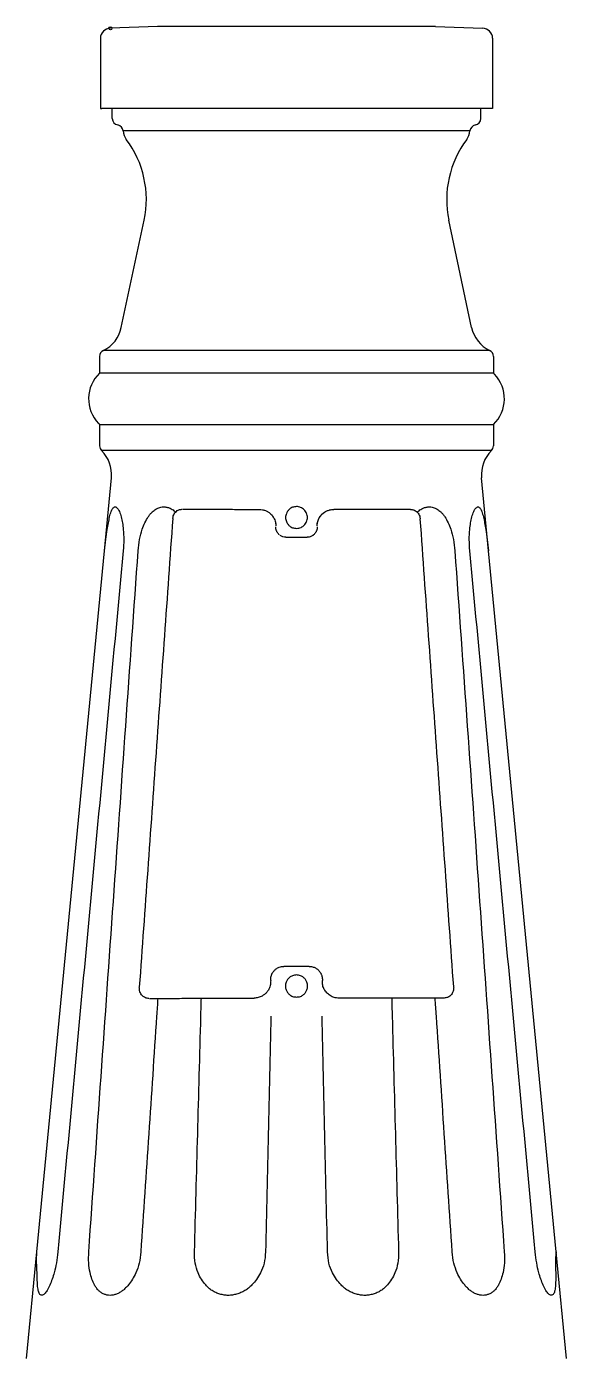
# Model space of a CAD drawing. Extents: x 0 to 104, y 0 to 370.
# Drawn here: x 7.8 to 30.3, y 37.9 to 93.4 of the extents above; entities that cross this region are included whole.
import ezdxf

# ---------------------------------------------------------------- set-up
doc = ezdxf.new("R2010")
doc.units = 0
doc.layers.add('LIVELLO_1', color=160, linetype='Continuous')

# ---------------------------------------------------------------- blocks, each defined once
blk = doc.blocks.new('AI9-BLK1')
at = {"layer": 'LIVELLO_1', "color": 7}
for p, q in [((-38.723, -91.751), (-40.685, -91.82)), ((-37.826, -91.751), (-38.723, -91.751)), ((-28.054, -91.751), (-37.826, -91.751)), ((-27.16, -91.751), (-28.054, -91.751)), ((-27.16, -91.751), (-25.195, -91.82)), ((-41.102, -92.235), (-41.102, -95.153)), ((-24.779, -92.235), (-24.779, -95.153)), ((-41.102, -95.153), (-41.039, -95.153)), ((-32.941, -95.153), (-41.039, -95.153)), ((-25.271, -95.153), (-40.61, -95.153)), ((-40.61, -95.572), (-40.61, -95.153)), ((-24.911, -95.153), (-32.941, -95.153)), ((-25.271, -95.572), (-25.271, -95.153)), ((-24.779, -95.153), (-24.911, -95.153)), ((-25.719, -96.087), (-40.161, -96.087)), ((-40.233, -104.274), (-39.282, -99.809)), ((-25.65, -104.274), (-26.598, -99.809)), ((-24.901, -105.228), (-40.981, -105.228)), ((-41.138, -105.479), (-41.138, -106.172)), ((-24.745, -105.479), (-24.745, -106.172)), ((-24.745, -106.172), (-41.138, -106.172)), ((-41.138, -108.313), (-24.745, -108.313)), ((-41.138, -108.313), (-41.138, -109.203)), ((-24.745, -108.313), (-24.745, -109.203)), ((-24.828, -109.4), (-41.053, -109.4)), ((-40.936, -113.566), (-40.644, -110.525)), ((-24.945, -113.566), (-25.237, -110.525)), ((-30.445, -111.847), (-31.386, -111.847)), ((-30.159, -111.847), (-30.445, -111.847)), ((-29.149, -111.847), (-30.159, -111.847)), ((-28.195, -111.843), (-29.149, -111.847)), ((-33.384, -113.005), (-32.741, -113.005)), ((-32.741, -113.005), (-32.498, -113.005)), ((-43.749, -142.755), (-40.936, -113.566)), ((-22.135, -142.755), (-24.945, -113.566)), ((-32.417, -130.866), (-33.463, -130.866)), ((-28.979, -132.188), (-31.176, -132.188)), ((-27.169, -132.19), (-28.979, -132.188)), ((-26.796, -132.19), (-27.169, -132.19)), ((-44.175, -147.183), (-43.749, -142.755)), ((-21.707, -147.183), (-22.135, -142.755))]:
    blk.add_line(p, q, dxfattribs=at)
for points in [[(-37.664, -111.83), (-37.604, -111.83), (-37.546, -111.83)], [(-38.897, -132.205), (-38.807, -132.205), (-38.715, -132.205)]]:
    blk.add_lwpolyline(points, dxfattribs=at)
blk.add_ellipse((-40.686, -91.82), major_axis=(0.0642, 0), ratio=0.961345, dxfattribs=at)
for points in [[(-40.685, -91.82), (-40.917, -91.82), (-41.102, -92.007), (-41.102, -92.235)], [(-24.779, -92.235), (-24.779, -92.007), (-24.964, -91.82), (-25.195, -91.82)], [(-40.61, -95.572), (-40.61, -95.707), (-40.515, -95.818), (-40.385, -95.844)], [(-40.161, -96.087), (-40.174, -95.967), (-40.264, -95.867), (-40.385, -95.844)], [(-25.495, -95.844), (-25.618, -95.867), (-25.707, -95.967), (-25.719, -96.087)], [(-25.495, -95.844), (-25.365, -95.818), (-25.271, -95.707), (-25.271, -95.572)], [(-40.161, -96.087), (-40.15, -96.22), (-40.102, -96.338), (-40.025, -96.442)], [(-40.161, -96.087), (-40.15, -96.22), (-40.102, -96.338), (-40.025, -96.442)], [(-39.282, -99.809), (-39.033, -98.63), (-39.304, -97.403), (-40.025, -96.442)], [(-25.855, -96.442), (-26.576, -97.403), (-26.847, -98.63), (-26.598, -99.809)], [(-25.855, -96.442), (-25.778, -96.338), (-25.731, -96.22), (-25.719, -96.087)], [(-40.981, -105.228), (-40.596, -105.043), (-40.321, -104.69), (-40.233, -104.274)], [(-25.65, -104.274), (-25.561, -104.69), (-25.284, -105.043), (-24.901, -105.228)], [(-40.981, -105.228), (-41.077, -105.278), (-41.138, -105.374), (-41.138, -105.479)], [(-24.745, -105.479), (-24.745, -105.374), (-24.804, -105.278), (-24.901, -105.228)], [(-41.138, -109.203), (-41.138, -109.274), (-41.108, -109.348), (-41.053, -109.4)], [(-40.644, -110.525), (-40.604, -110.11), (-40.755, -109.691), (-41.053, -109.4)], [(-24.828, -109.4), (-25.128, -109.691), (-25.276, -110.11), (-25.237, -110.525)], [(-24.828, -109.4), (-24.775, -109.348), (-24.745, -109.274), (-24.745, -109.203)]]:
    blk.add_open_spline(points, degree=3, dxfattribs=at)
for points, knots in [([(-41.138, -106.172), (-41.728, -106.739), (-41.748, -107.677), (-41.179, -108.267), (-41.168, -108.281), (-41.151, -108.298), (-41.138, -108.313)], [0, 0, 0, 0, 1, 1, 1, 2, 2, 2, 2]), ([(-24.745, -108.313), (-24.152, -107.744), (-24.134, -106.802), (-24.701, -106.214), (-24.715, -106.196), (-24.729, -106.183), (-24.745, -106.172)], [0, 0, 0, 0, 1, 1, 1, 2, 2, 2, 2]), ([(-40.936, -113.566), (-40.919, -113.41), (-40.902, -113.253), (-40.881, -113.099), (-40.861, -112.96), (-40.84, -112.819), (-40.817, -112.684), (-40.802, -112.592), (-40.788, -112.501), (-40.77, -112.41), (-40.755, -112.324), (-40.738, -112.241), (-40.719, -112.157), (-40.711, -112.119), (-40.702, -112.08), (-40.691, -112.046), (-40.679, -112.007), (-40.668, -111.97), (-40.657, -111.936), (-40.647, -111.91), (-40.64, -111.887), (-40.63, -111.864), (-40.619, -111.841), (-40.606, -111.818), (-40.59, -111.802), (-40.577, -111.783), (-40.561, -111.77), (-40.545, -111.76), (-40.529, -111.746), (-40.511, -111.741), (-40.493, -111.741), (-40.476, -111.741), (-40.456, -111.746), (-40.44, -111.76), (-40.423, -111.77), (-40.408, -111.783), (-40.393, -111.802), (-40.377, -111.818), (-40.363, -111.841), (-40.349, -111.864), (-40.336, -111.885), (-40.325, -111.91), (-40.316, -111.936), (-40.3, -111.97), (-40.288, -112.007), (-40.274, -112.042), (-40.262, -112.08), (-40.253, -112.117), (-40.24, -112.157), (-40.221, -112.236), (-40.201, -112.324), (-40.187, -112.41), (-40.172, -112.501), (-40.159, -112.592), (-40.152, -112.684), (-40.138, -112.821), (-40.13, -112.962), (-40.132, -113.103), (-40.134, -113.253), (-40.146, -113.41), (-40.155, -113.566)], [0, 0, 0, 0, 1, 1, 1, 2, 2, 2, 3, 3, 3, 4, 4, 4, 5, 5, 5, 6, 6, 6, 7, 7, 7, 8, 8, 8, 9, 9, 9, 10, 10, 10, 11, 11, 11, 12, 12, 12, 13, 13, 13, 14, 14, 14, 15, 15, 15, 16, 16, 16, 17, 17, 17, 18, 18, 18, 19, 19, 19, 20, 20, 20, 20]), ([(-39.533, -113.566), (-39.518, -113.406), (-39.499, -113.248), (-39.472, -113.093), (-39.446, -112.951), (-39.409, -112.81), (-39.363, -112.675), (-39.33, -112.58), (-39.29, -112.488), (-39.248, -112.399), (-39.209, -112.312), (-39.164, -112.231), (-39.112, -112.152), (-39.088, -112.117), (-39.063, -112.08), (-39.035, -112.046), (-39.007, -112.013), (-38.978, -111.98), (-38.946, -111.951), (-38.92, -111.928), (-38.897, -111.905), (-38.869, -111.885), (-38.845, -111.868), (-38.82, -111.851), (-38.794, -111.833)], [0, 0, 0, 0, 1, 1, 1, 2, 2, 2, 3, 3, 3, 4, 4, 4, 5, 5, 5, 6, 6, 6, 7, 7, 7, 8, 8, 8, 8]), ([(-38.794, -111.833), (-38.777, -111.822), (-38.758, -111.812), (-38.741, -111.804), (-38.721, -111.795), (-38.699, -111.783), (-38.675, -111.775), (-38.646, -111.766), (-38.615, -111.758), (-38.583, -111.746), (-38.549, -111.741), (-38.515, -111.739), (-38.482, -111.739), (-38.434, -111.739), (-38.387, -111.741), (-38.342, -111.754), (-38.296, -111.766), (-38.249, -111.777), (-38.205, -111.795), (-38.175, -111.81), (-38.149, -111.824), (-38.12, -111.843), (-38.093, -111.858), (-38.069, -111.879), (-38.043, -111.899), (-38.03, -111.91), (-38.015, -111.922), (-38, -111.936), (-37.992, -111.945), (-37.982, -111.953), (-37.972, -111.959)], [0, 0, 0, 0, 1, 1, 1, 2, 2, 2, 3, 3, 3, 4, 4, 4, 5, 5, 5, 6, 6, 6, 7, 7, 7, 8, 8, 8, 9, 9, 9, 10, 10, 10, 10]), ([(-38.069, -112.117), (-38.057, -112.088), (-38.045, -112.059), (-38.03, -112.034), (-38.011, -112.007), (-37.994, -111.982), (-37.972, -111.959)], [0, 0, 0, 0, 1, 1, 1, 2, 2, 2, 2]), ([(-37.972, -111.959), (-37.951, -111.939), (-37.927, -111.914), (-37.902, -111.897), (-37.875, -111.879), (-37.846, -111.868), (-37.816, -111.856)], [0, 0, 0, 0, 1, 1, 1, 2, 2, 2, 2]), ([(-37.816, -111.856), (-37.794, -111.851), (-37.77, -111.847), (-37.749, -111.843), (-37.727, -111.837), (-37.704, -111.833), (-37.682, -111.83)], [0, 0, 0, 0, 1, 1, 1, 2, 2, 2, 2]), ([(-37.546, -111.83), (-37.379, -111.83), (-37.21, -111.833), (-37.042, -111.837), (-36.874, -111.837), (-36.705, -111.837), (-36.537, -111.841)], [0, 0, 0, 0, 1, 1, 1, 2, 2, 2, 2]), ([(-36.537, -111.841), (-36.537, -111.841), (-36.332, -111.841), (-36.332, -111.841), (-36.332, -111.841), (-36.093, -111.841), (-36.093, -111.841), (-36.093, -111.841), (-35.779, -111.841), (-35.779, -111.841), (-35.662, -111.843), (-35.547, -111.843), (-35.431, -111.843)], [0, 0, 0, 0, 1, 1, 1, 2, 2, 2, 3, 3, 3, 4, 4, 4, 4]), ([(-35.431, -111.843), (-35.431, -111.843), (-34.963, -111.843), (-34.963, -111.843), (-34.806, -111.847), (-34.651, -111.847), (-34.495, -111.847)], [0, 0, 0, 0, 1, 1, 1, 2, 2, 2, 2]), ([(-34.493, -111.847), (-34.447, -111.847), (-34.404, -111.851), (-34.358, -111.858), (-34.316, -111.864), (-34.275, -111.876), (-34.238, -111.893), (-34.198, -111.908), (-34.163, -111.928), (-34.129, -111.947), (-34.097, -111.965), (-34.069, -111.988), (-34.042, -112.011), (-34.016, -112.034), (-33.995, -112.053), (-33.973, -112.077), (-33.965, -112.088), (-33.959, -112.096), (-33.951, -112.105), (-33.947, -112.111), (-33.941, -112.117), (-33.937, -112.123)], [0, 0, 0, 0, 1, 1, 1, 2, 2, 2, 3, 3, 3, 4, 4, 4, 5, 5, 5, 6, 6, 6, 7, 7, 7, 7]), ([(-32.941, -111.729), (-32.996, -111.733), (-33.052, -111.739), (-33.103, -111.758), (-33.151, -111.775), (-33.196, -111.802), (-33.233, -111.837), (-33.263, -111.864), (-33.289, -111.891), (-33.311, -111.924), (-33.33, -111.957), (-33.35, -111.988), (-33.364, -112.024), (-33.374, -112.051), (-33.382, -112.077), (-33.388, -112.105), (-33.392, -112.129), (-33.396, -112.157), (-33.396, -112.184), (-33.396, -112.212), (-33.392, -112.236), (-33.388, -112.265), (-33.382, -112.29), (-33.374, -112.318), (-33.364, -112.343), (-33.35, -112.377), (-33.333, -112.41), (-33.311, -112.443), (-33.289, -112.472), (-33.263, -112.507), (-33.233, -112.53), (-33.196, -112.561), (-33.151, -112.592), (-33.103, -112.609), (-33.052, -112.626), (-32.996, -112.632), (-32.941, -112.636)], [0, 0, 0, 0, 1, 1, 1, 2, 2, 2, 3, 3, 3, 4, 4, 4, 5, 5, 5, 6, 6, 6, 7, 7, 7, 8, 8, 8, 9, 9, 9, 10, 10, 10, 11, 11, 11, 12, 12, 12, 12]), ([(-32.768, -111.764), (-32.795, -111.754), (-32.822, -111.741), (-32.852, -111.739), (-32.88, -111.733), (-32.911, -111.729), (-32.941, -111.729)], [0, 0, 0, 0, 1, 1, 1, 2, 2, 2, 2]), ([(-32.749, -112.595), (-32.726, -112.584), (-32.702, -112.57), (-32.681, -112.553), (-32.657, -112.541), (-32.637, -112.52), (-32.617, -112.503), (-32.598, -112.482), (-32.579, -112.46), (-32.564, -112.435), (-32.548, -112.41), (-32.534, -112.383), (-32.522, -112.356), (-32.511, -112.331), (-32.502, -112.302), (-32.496, -112.273), (-32.491, -112.242), (-32.487, -112.213), (-32.487, -112.184), (-32.487, -112.152), (-32.491, -112.123), (-32.496, -112.096), (-32.502, -112.063), (-32.511, -112.036), (-32.522, -112.011), (-32.534, -111.98), (-32.548, -111.957), (-32.564, -111.93), (-32.581, -111.905), (-32.6, -111.882), (-32.621, -111.862), (-32.641, -111.841), (-32.664, -111.822), (-32.688, -111.804), (-32.714, -111.789), (-32.741, -111.777), (-32.768, -111.764)], [0, 0, 0, 0, 1, 1, 1, 2, 2, 2, 3, 3, 3, 4, 4, 4, 5, 5, 5, 6, 6, 6, 7, 7, 7, 8, 8, 8, 9, 9, 9, 10, 10, 10, 11, 11, 11, 12, 12, 12, 12]), ([(-31.925, -112.1), (-31.921, -112.096), (-31.917, -112.09), (-31.914, -112.088), (-31.912, -112.084), (-31.908, -112.077), (-31.904, -112.074), (-31.9, -112.071), (-31.896, -112.069), (-31.894, -112.063), (-31.89, -112.059), (-31.888, -112.057), (-31.884, -112.053), (-31.882, -112.051), (-31.878, -112.048), (-31.874, -112.046), (-31.872, -112.042), (-31.87, -112.04), (-31.866, -112.036), (-31.864, -112.034), (-31.861, -112.03), (-31.857, -112.028), (-31.855, -112.024), (-31.851, -112.022), (-31.848, -112.019), (-31.844, -112.017), (-31.842, -112.017), (-31.838, -112.011), (-31.836, -112.011), (-31.833, -112.007), (-31.829, -112.005), (-31.827, -112.001), (-31.825, -111.997), (-31.821, -111.997), (-31.819, -111.994), (-31.815, -111.991), (-31.811, -111.988), (-31.811, -111.988), (-31.809, -111.988), (-31.806, -111.986), (-31.805, -111.986), (-31.803, -111.982), (-31.801, -111.982), (-31.801, -111.98), (-31.799, -111.98), (-31.799, -111.98), (-31.795, -111.98), (-31.793, -111.976), (-31.793, -111.974), (-31.793, -111.974), (-31.789, -111.974), (-31.789, -111.974), (-31.787, -111.97), (-31.785, -111.97), (-31.783, -111.97), (-31.783, -111.97), (-31.782, -111.968), (-31.782, -111.968), (-31.782, -111.968), (-31.779, -111.965), (-31.779, -111.965), (-31.779, -111.965), (-31.776, -111.965), (-31.776, -111.965)], [0, 0, 0, 0, 1, 1, 1, 2, 2, 2, 3, 3, 3, 4, 4, 4, 5, 5, 5, 6, 6, 6, 7, 7, 7, 8, 8, 8, 9, 9, 9, 10, 10, 10, 11, 11, 11, 12, 12, 12, 13, 13, 13, 14, 14, 14, 15, 15, 15, 16, 16, 16, 17, 17, 17, 18, 18, 18, 19, 19, 19, 20, 20, 20, 21, 21, 21, 21]), ([(-31.925, -112.1), (-31.921, -112.096), (-31.917, -112.09), (-31.914, -112.088), (-31.908, -112.077), (-31.902, -112.071), (-31.896, -112.065), (-31.888, -112.057), (-31.878, -112.048), (-31.87, -112.04), (-31.861, -112.034), (-31.853, -112.024), (-31.842, -112.017), (-31.831, -112.007), (-31.819, -111.997), (-31.806, -111.986), (-31.797, -111.98), (-31.785, -111.97), (-31.776, -111.965)], [0, 0, 0, 0, 1, 1, 1, 2, 2, 2, 3, 3, 3, 4, 4, 4, 5, 5, 5, 6, 6, 6, 6]), ([(-31.776, -111.965), (-31.765, -111.957), (-31.755, -111.953), (-31.744, -111.945), (-31.734, -111.939), (-31.72, -111.93), (-31.708, -111.924), (-31.691, -111.914), (-31.67, -111.905), (-31.651, -111.897), (-31.629, -111.887), (-31.606, -111.882), (-31.584, -111.874)], [0, 0, 0, 0, 1, 1, 1, 2, 2, 2, 3, 3, 3, 4, 4, 4, 4]), ([(-31.776, -111.965), (-31.744, -111.945), (-31.714, -111.928), (-31.682, -111.91), (-31.651, -111.897), (-31.617, -111.885), (-31.584, -111.874)], [0, 0, 0, 0, 1, 1, 1, 2, 2, 2, 2]), ([(-31.584, -111.874), (-31.552, -111.868), (-31.521, -111.858), (-31.489, -111.856), (-31.457, -111.851), (-31.425, -111.847), (-31.392, -111.847)], [0, 0, 0, 0, 1, 1, 1, 2, 2, 2, 2]), ([(-31.584, -111.874), (-31.57, -111.87), (-31.556, -111.868), (-31.544, -111.864), (-31.531, -111.862), (-31.518, -111.858), (-31.505, -111.856)], [0, 0, 0, 0, 1, 1, 1, 2, 2, 2, 2]), ([(-28.195, -111.843), (-28.173, -111.847), (-28.152, -111.853), (-28.13, -111.856), (-28.108, -111.858), (-28.086, -111.864), (-28.063, -111.868)], [0, 0, 0, 0, 1, 1, 1, 2, 2, 2, 2]), ([(-28.063, -111.868), (-28.035, -111.879), (-28.007, -111.891), (-27.984, -111.908), (-27.958, -111.924), (-27.936, -111.945), (-27.914, -111.965)], [0, 0, 0, 0, 1, 1, 1, 2, 2, 2, 2]), ([(-27.914, -111.965), (-27.905, -111.957), (-27.894, -111.947), (-27.884, -111.939), (-27.869, -111.928), (-27.854, -111.91), (-27.839, -111.899), (-27.813, -111.879), (-27.788, -111.862), (-27.76, -111.843), (-27.733, -111.824), (-27.703, -111.81), (-27.673, -111.795), (-27.632, -111.777), (-27.584, -111.766), (-27.539, -111.754), (-27.494, -111.741), (-27.446, -111.739), (-27.398, -111.739), (-27.365, -111.739), (-27.331, -111.741), (-27.298, -111.746), (-27.266, -111.758), (-27.234, -111.766), (-27.205, -111.775), (-27.183, -111.783), (-27.16, -111.795), (-27.14, -111.804), (-27.12, -111.812), (-27.104, -111.822), (-27.087, -111.833)], [0, 0, 0, 0, 1, 1, 1, 2, 2, 2, 3, 3, 3, 4, 4, 4, 5, 5, 5, 6, 6, 6, 7, 7, 7, 8, 8, 8, 9, 9, 9, 10, 10, 10, 10]), ([(-27.914, -111.965), (-27.892, -111.988), (-27.871, -112.017), (-27.854, -112.042), (-27.837, -112.069), (-27.826, -112.1), (-27.811, -112.129)], [0, 0, 0, 0, 1, 1, 1, 2, 2, 2, 2]), ([(-27.087, -111.833), (-27.06, -111.851), (-27.035, -111.868), (-27.011, -111.885), (-26.985, -111.905), (-26.96, -111.928), (-26.936, -111.951), (-26.902, -111.98), (-26.873, -112.013), (-26.845, -112.046), (-26.817, -112.08), (-26.794, -112.117), (-26.768, -112.152), (-26.717, -112.231), (-26.673, -112.312), (-26.634, -112.399), (-26.59, -112.488), (-26.551, -112.58), (-26.519, -112.675), (-26.472, -112.81), (-26.434, -112.951), (-26.408, -113.093), (-26.381, -113.248), (-26.365, -113.406), (-26.349, -113.566)], [0, 0, 0, 0, 1, 1, 1, 2, 2, 2, 3, 3, 3, 4, 4, 4, 5, 5, 5, 6, 6, 6, 7, 7, 7, 8, 8, 8, 8]), ([(-25.725, -113.566), (-25.737, -113.41), (-25.746, -113.253), (-25.748, -113.103), (-25.75, -112.962), (-25.742, -112.821), (-25.731, -112.684), (-25.721, -112.592), (-25.709, -112.501), (-25.693, -112.41), (-25.68, -112.324), (-25.661, -112.236), (-25.64, -112.157), (-25.63, -112.117), (-25.618, -112.08), (-25.606, -112.042), (-25.595, -112.007), (-25.58, -111.97), (-25.565, -111.936), (-25.555, -111.908), (-25.545, -111.885), (-25.531, -111.864), (-25.52, -111.841), (-25.503, -111.818), (-25.488, -111.802), (-25.474, -111.783), (-25.458, -111.77), (-25.44, -111.76), (-25.424, -111.746), (-25.407, -111.741), (-25.389, -111.741), (-25.369, -111.741), (-25.352, -111.746), (-25.337, -111.76), (-25.32, -111.77), (-25.304, -111.783), (-25.292, -111.802), (-25.276, -111.818), (-25.263, -111.841), (-25.252, -111.864), (-25.241, -111.887), (-25.233, -111.91), (-25.225, -111.936), (-25.213, -111.97), (-25.201, -112.007), (-25.192, -112.046), (-25.182, -112.08), (-25.169, -112.119), (-25.162, -112.157), (-25.142, -112.241), (-25.126, -112.324), (-25.11, -112.41), (-25.094, -112.501), (-25.08, -112.592), (-25.065, -112.684), (-25.043, -112.819), (-25.02, -112.96), (-25, -113.099), (-24.978, -113.253), (-24.96, -113.41), (-24.945, -113.566)], [0, 0, 0, 0, 1, 1, 1, 2, 2, 2, 3, 3, 3, 4, 4, 4, 5, 5, 5, 6, 6, 6, 7, 7, 7, 8, 8, 8, 9, 9, 9, 10, 10, 10, 11, 11, 11, 12, 12, 12, 13, 13, 13, 14, 14, 14, 15, 15, 15, 16, 16, 16, 17, 17, 17, 18, 18, 18, 19, 19, 19, 20, 20, 20, 20]), ([(-38.093, -112.231), (-38.324, -115.482), (-38.555, -118.732), (-38.788, -121.982), (-39.02, -125.231), (-39.25, -128.483), (-39.486, -131.734)], [0, 0, 0, 0, 1, 1, 1, 2, 2, 2, 2]), ([(-38.093, -112.231), (-38.087, -112.212), (-38.085, -112.194), (-38.079, -112.173), (-38.075, -112.152), (-38.071, -112.134), (-38.069, -112.117)], [0, 0, 0, 0, 1, 1, 1, 2, 2, 2, 2]), ([(-33.937, -112.123), (-33.903, -112.177), (-33.868, -112.229), (-33.846, -112.285), (-33.824, -112.343), (-33.814, -112.405), (-33.803, -112.466)], [0, 0, 0, 0, 1, 1, 1, 2, 2, 2, 2]), ([(-33.807, -112.435), (-33.807, -112.449), (-33.807, -112.464), (-33.807, -112.478), (-33.805, -112.495), (-33.803, -112.509), (-33.803, -112.526)], [0, 0, 0, 0, 1, 1, 1, 2, 2, 2, 2]), ([(-32.078, -112.466), (-32.074, -112.431), (-32.068, -112.399), (-32.06, -112.362), (-32.052, -112.331), (-32.038, -112.296), (-32.026, -112.265)], [0, 0, 0, 0, 1, 1, 1, 2, 2, 2, 2]), ([(-32.078, -112.526), (-32.078, -112.509), (-32.076, -112.495), (-32.076, -112.478), (-32.074, -112.464), (-32.074, -112.449), (-32.074, -112.435)], [0, 0, 0, 0, 1, 1, 1, 2, 2, 2, 2]), ([(-32.074, -112.435), (-32.068, -112.405), (-32.064, -112.376), (-32.056, -112.348), (-32.046, -112.321), (-32.036, -112.29), (-32.026, -112.265)], [0, 0, 0, 0, 1, 1, 1, 2, 2, 2, 2]), ([(-32.026, -112.265), (-32.026, -112.265), (-32.025, -112.262), (-32.025, -112.26), (-32.025, -112.26), (-32.023, -112.256), (-32.023, -112.256), (-32.021, -112.254), (-32.021, -112.25), (-32.021, -112.25), (-32.017, -112.248), (-32.017, -112.248), (-32.017, -112.242), (-32.015, -112.241), (-32.015, -112.241), (-32.015, -112.236), (-32.012, -112.236), (-32.012, -112.235), (-32.01, -112.231), (-32.01, -112.231), (-32.01, -112.229), (-32.008, -112.229), (-32.008, -112.225), (-32.008, -112.223), (-32.008, -112.223), (-32.006, -112.223), (-32.004, -112.219), (-32.004, -112.219), (-32.002, -112.217), (-32.002, -112.213), (-32.002, -112.213), (-32.002, -112.212), (-32, -112.212), (-31.999, -112.212), (-31.999, -112.207), (-31.999, -112.206), (-31.999, -112.206), (-31.997, -112.202), (-31.997, -112.202), (-31.995, -112.202), (-31.995, -112.2), (-31.993, -112.196), (-31.993, -112.196), (-31.993, -112.196), (-31.991, -112.194), (-31.991, -112.194), (-31.989, -112.19), (-31.989, -112.19), (-31.989, -112.188), (-31.989, -112.188), (-31.987, -112.184), (-31.987, -112.184), (-31.985, -112.184), (-31.985, -112.183), (-31.983, -112.179), (-31.983, -112.179), (-31.981, -112.179), (-31.981, -112.177), (-31.981, -112.177), (-31.979, -112.177), (-31.979, -112.173), (-31.977, -112.171), (-31.977, -112.171), (-31.977, -112.171), (-31.977, -112.171), (-31.975, -112.167), (-31.975, -112.167), (-31.973, -112.163), (-31.97, -112.159), (-31.97, -112.159), (-31.97, -112.159), (-31.969, -112.157), (-31.969, -112.157), (-31.967, -112.157), (-31.967, -112.157), (-31.967, -112.154), (-31.965, -112.152), (-31.965, -112.152), (-31.965, -112.152), (-31.963, -112.148), (-31.963, -112.148), (-31.963, -112.148), (-31.961, -112.146), (-31.959, -112.146), (-31.959, -112.142), (-31.959, -112.142), (-31.957, -112.142), (-31.957, -112.14), (-31.957, -112.14), (-31.955, -112.14), (-31.953, -112.136), (-31.953, -112.134), (-31.953, -112.134), (-31.951, -112.134), (-31.951, -112.134), (-31.951, -112.13), (-31.951, -112.13), (-31.951, -112.13), (-31.949, -112.13), (-31.949, -112.13), (-31.949, -112.13), (-31.947, -112.129), (-31.947, -112.129), (-31.947, -112.129), (-31.946, -112.125), (-31.946, -112.125), (-31.946, -112.125), (-31.944, -112.123), (-31.944, -112.123), (-31.944, -112.123), (-31.942, -112.119), (-31.942, -112.119), (-31.942, -112.119), (-31.94, -112.117), (-31.94, -112.117), (-31.94, -112.117), (-31.936, -112.113), (-31.936, -112.113), (-31.936, -112.113), (-31.936, -112.113), (-31.934, -112.111), (-31.934, -112.111), (-31.934, -112.111), (-31.934, -112.111), (-31.934, -112.107), (-31.932, -112.107), (-31.932, -112.107), (-31.932, -112.107), (-31.932, -112.107), (-31.932, -112.107), (-31.932, -112.107), (-31.929, -112.107), (-31.929, -112.105), (-31.929, -112.105), (-31.929, -112.105), (-31.929, -112.105), (-31.929, -112.105), (-31.927, -112.105), (-31.927, -112.105), (-31.927, -112.105), (-31.927, -112.101), (-31.927, -112.101), (-31.927, -112.101), (-31.925, -112.101), (-31.925, -112.101), (-31.925, -112.101), (-31.925, -112.1), (-31.925, -112.1)], [0, 0, 0, 0, 1, 1, 1, 2, 2, 2, 3, 3, 3, 4, 4, 4, 5, 5, 5, 6, 6, 6, 7, 7, 7, 8, 8, 8, 9, 9, 9, 10, 10, 10, 11, 11, 11, 12, 12, 12, 13, 13, 13, 14, 14, 14, 15, 15, 15, 16, 16, 16, 17, 17, 17, 18, 18, 18, 19, 19, 19, 20, 20, 20, 21, 21, 21, 22, 22, 22, 23, 23, 23, 24, 24, 24, 25, 25, 25, 26, 26, 26, 27, 27, 27, 28, 28, 28, 29, 29, 29, 30, 30, 30, 31, 31, 31, 32, 32, 32, 33, 33, 33, 34, 34, 34, 35, 35, 35, 36, 36, 36, 37, 37, 37, 38, 38, 38, 39, 39, 39, 40, 40, 40, 41, 41, 41, 42, 42, 42, 43, 43, 43, 44, 44, 44, 45, 45, 45, 46, 46, 46, 47, 47, 47, 48, 48, 48, 49, 49, 49, 49]), ([(-32.026, -112.265), (-32.021, -112.254), (-32.012, -112.236), (-32.006, -112.223), (-31.999, -112.212), (-31.993, -112.196), (-31.985, -112.184), (-31.975, -112.171), (-31.967, -112.154), (-31.957, -112.14), (-31.946, -112.125), (-31.936, -112.113), (-31.925, -112.1)], [0, 0, 0, 0, 1, 1, 1, 2, 2, 2, 3, 3, 3, 4, 4, 4, 4]), ([(-27.811, -112.129), (-27.807, -112.148), (-27.803, -112.167), (-27.801, -112.184), (-27.796, -112.206), (-27.792, -112.223), (-27.788, -112.242)], [0, 0, 0, 0, 1, 1, 1, 2, 2, 2, 2]), ([(-26.397, -131.717), (-26.63, -128.471), (-26.861, -125.225), (-27.094, -121.979), (-27.326, -118.736), (-27.556, -115.49), (-27.788, -112.242)], [0, 0, 0, 0, 1, 1, 1, 2, 2, 2, 2]), ([(-33.775, -112.732), (-33.783, -112.707), (-33.793, -112.68), (-33.797, -112.653), (-33.801, -112.624), (-33.801, -112.597), (-33.801, -112.566)], [0, 0, 0, 0, 1, 1, 1, 2, 2, 2, 2]), ([(-33.737, -112.808), (-33.744, -112.8), (-33.75, -112.785), (-33.756, -112.773), (-33.761, -112.758), (-33.767, -112.746), (-33.775, -112.732)], [0, 0, 0, 0, 1, 1, 1, 2, 2, 2, 2]), ([(-33.647, -112.91), (-33.665, -112.896), (-33.682, -112.879), (-33.696, -112.864), (-33.712, -112.848), (-33.726, -112.831), (-33.737, -112.808)], [0, 0, 0, 0, 1, 1, 1, 2, 2, 2, 2]), ([(-33.384, -113.005), (-33.426, -113.003), (-33.469, -112.999), (-33.509, -112.985), (-33.548, -112.972), (-33.586, -112.951), (-33.621, -112.931)], [0, 0, 0, 0, 1, 1, 1, 2, 2, 2, 2]), ([(-32.941, -112.636), (-32.907, -112.632), (-32.874, -112.632), (-32.843, -112.626), (-32.811, -112.621), (-32.781, -112.607), (-32.749, -112.595)], [0, 0, 0, 0, 1, 1, 1, 2, 2, 2, 2]), ([(-32.413, -112.997), (-32.43, -112.999), (-32.441, -112.999), (-32.455, -112.999), (-32.471, -113.003), (-32.485, -113.005), (-32.498, -113.005)], [0, 0, 0, 0, 1, 1, 1, 2, 2, 2, 2]), ([(-32.234, -112.91), (-32.24, -112.916), (-32.247, -112.922), (-32.253, -112.927), (-32.264, -112.933), (-32.273, -112.943), (-32.285, -112.945), (-32.303, -112.956), (-32.323, -112.968), (-32.342, -112.974), (-32.364, -112.983), (-32.39, -112.991), (-32.413, -112.997)], [0, 0, 0, 0, 1, 1, 1, 2, 2, 2, 3, 3, 3, 4, 4, 4, 4]), ([(-32.145, -112.81), (-32.157, -112.831), (-32.17, -112.848), (-32.185, -112.864), (-32.198, -112.879), (-32.216, -112.896), (-32.234, -112.91)], [0, 0, 0, 0, 1, 1, 1, 2, 2, 2, 2]), ([(-32.106, -112.732), (-32.113, -112.746), (-32.119, -112.761), (-32.125, -112.773), (-32.131, -112.785), (-32.137, -112.8), (-32.145, -112.81)], [0, 0, 0, 0, 1, 1, 1, 2, 2, 2, 2]), ([(-32.082, -112.566), (-32.082, -112.597), (-32.082, -112.624), (-32.085, -112.653), (-32.089, -112.68), (-32.098, -112.707), (-32.106, -112.732)], [0, 0, 0, 0, 1, 1, 1, 2, 2, 2, 2]), ([(-40.155, -113.566), (-40.61, -118.431), (-41.064, -123.296), (-41.517, -128.16), (-41.971, -133.027), (-42.424, -137.892), (-42.878, -142.755)], [0, 0, 0, 0, 1, 1, 1, 2, 2, 2, 2]), ([(-41.588, -142.755), (-41.247, -137.892), (-40.907, -133.027), (-40.563, -128.16), (-40.221, -123.296), (-39.877, -118.431), (-39.533, -113.566)], [0, 0, 0, 0, 1, 1, 1, 2, 2, 2, 2]), ([(-26.349, -113.566), (-26.006, -118.431), (-25.659, -123.296), (-25.318, -128.16), (-24.974, -133.027), (-24.634, -137.892), (-24.292, -142.755)], [0, 0, 0, 0, 1, 1, 1, 2, 2, 2, 2]), ([(-23.004, -142.755), (-23.457, -137.892), (-23.909, -133.027), (-24.364, -128.16), (-24.818, -123.296), (-25.271, -118.431), (-25.725, -113.566)], [0, 0, 0, 0, 1, 1, 1, 2, 2, 2, 2]), ([(-34.016, -131.457), (-34.016, -131.42), (-34.018, -131.387), (-34.014, -131.352), (-34.01, -131.325), (-34.004, -131.296), (-33.997, -131.269), (-33.991, -131.25), (-33.984, -131.233), (-33.978, -131.219), (-33.974, -131.207), (-33.969, -131.196), (-33.963, -131.182)], [0, 0, 0, 0, 1, 1, 1, 2, 2, 2, 3, 3, 3, 4, 4, 4, 4]), ([(-33.963, -131.182), (-33.959, -131.171), (-33.953, -131.161), (-33.95, -131.153), (-33.941, -131.142), (-33.935, -131.13), (-33.929, -131.121), (-33.921, -131.109), (-33.912, -131.093), (-33.901, -131.082), (-33.892, -131.067), (-33.882, -131.055), (-33.872, -131.047), (-33.86, -131.032), (-33.846, -131.02), (-33.833, -131.007), (-33.818, -130.995), (-33.805, -130.984), (-33.791, -130.974), (-33.771, -130.957), (-33.75, -130.945), (-33.727, -130.932), (-33.706, -130.92), (-33.682, -130.912), (-33.661, -130.903), (-33.629, -130.889), (-33.599, -130.88), (-33.567, -130.877), (-33.534, -130.868), (-33.499, -130.868), (-33.463, -130.866)], [0, 0, 0, 0, 1, 1, 1, 2, 2, 2, 3, 3, 3, 4, 4, 4, 5, 5, 5, 6, 6, 6, 7, 7, 7, 8, 8, 8, 9, 9, 9, 10, 10, 10, 10]), ([(-32.941, -131.225), (-32.996, -131.227), (-33.054, -131.233), (-33.107, -131.254), (-33.154, -131.269), (-33.2, -131.298), (-33.237, -131.333), (-33.269, -131.362), (-33.295, -131.387), (-33.316, -131.42), (-33.339, -131.452), (-33.356, -131.486), (-33.37, -131.522), (-33.38, -131.547), (-33.39, -131.574), (-33.396, -131.605), (-33.4, -131.632), (-33.401, -131.657), (-33.401, -131.686), (-33.401, -131.715), (-33.4, -131.74), (-33.396, -131.769), (-33.39, -131.794), (-33.382, -131.821), (-33.37, -131.848), (-33.358, -131.883), (-33.339, -131.916), (-33.316, -131.949), (-33.295, -131.981), (-33.269, -132.012), (-33.239, -132.037), (-33.2, -132.07), (-33.154, -132.101), (-33.107, -132.118), (-33.054, -132.136), (-32.996, -132.141), (-32.941, -132.145)], [0, 0, 0, 0, 1, 1, 1, 2, 2, 2, 3, 3, 3, 4, 4, 4, 5, 5, 5, 6, 6, 6, 7, 7, 7, 8, 8, 8, 9, 9, 9, 10, 10, 10, 11, 11, 11, 12, 12, 12, 12]), ([(-32.941, -132.145), (-32.884, -132.141), (-32.826, -132.136), (-32.775, -132.118), (-32.728, -132.101), (-32.681, -132.07), (-32.643, -132.037), (-32.613, -132.012), (-32.587, -131.981), (-32.564, -131.949), (-32.542, -131.916), (-32.524, -131.883), (-32.511, -131.848), (-32.5, -131.821), (-32.491, -131.794), (-32.487, -131.769), (-32.481, -131.74), (-32.479, -131.715), (-32.479, -131.686), (-32.479, -131.657), (-32.481, -131.632), (-32.487, -131.605), (-32.491, -131.574), (-32.5, -131.547), (-32.511, -131.522), (-32.524, -131.486), (-32.542, -131.452), (-32.564, -131.42), (-32.587, -131.387), (-32.613, -131.362), (-32.643, -131.333), (-32.681, -131.298), (-32.728, -131.269), (-32.775, -131.254), (-32.826, -131.233), (-32.884, -131.227), (-32.941, -131.225)], [0, 0, 0, 0, 1, 1, 1, 2, 2, 2, 3, 3, 3, 4, 4, 4, 5, 5, 5, 6, 6, 6, 7, 7, 7, 8, 8, 8, 9, 9, 9, 10, 10, 10, 11, 11, 11, 12, 12, 12, 12]), ([(-32.417, -130.866), (-32.408, -130.866), (-32.396, -130.868), (-32.384, -130.868), (-32.372, -130.868), (-32.36, -130.868), (-32.349, -130.872)], [0, 0, 0, 0, 1, 1, 1, 2, 2, 2, 2]), ([(-32.349, -130.872), (-32.325, -130.874), (-32.301, -130.877), (-32.275, -130.885), (-32.251, -130.889), (-32.23, -130.897), (-32.208, -130.906), (-32.189, -130.914), (-32.168, -130.924), (-32.151, -130.932), (-32.131, -130.945), (-32.113, -130.957), (-32.095, -130.968), (-32.08, -130.98), (-32.066, -130.991), (-32.052, -131.003), (-32.038, -131.015), (-32.023, -131.032), (-32.01, -131.044), (-31.999, -131.055), (-31.989, -131.067), (-31.979, -131.082), (-31.969, -131.093), (-31.961, -131.109), (-31.951, -131.121), (-31.946, -131.13), (-31.94, -131.142), (-31.934, -131.153), (-31.927, -131.161), (-31.921, -131.173), (-31.917, -131.182)], [0, 0, 0, 0, 1, 1, 1, 2, 2, 2, 3, 3, 3, 4, 4, 4, 5, 5, 5, 6, 6, 6, 7, 7, 7, 8, 8, 8, 9, 9, 9, 10, 10, 10, 10]), ([(-31.917, -131.182), (-31.912, -131.196), (-31.908, -131.207), (-31.902, -131.219), (-31.896, -131.233), (-31.89, -131.25), (-31.884, -131.269), (-31.876, -131.296), (-31.87, -131.325), (-31.868, -131.352), (-31.864, -131.387), (-31.864, -131.42), (-31.864, -131.452)], [0, 0, 0, 0, 1, 1, 1, 2, 2, 2, 3, 3, 3, 4, 4, 4, 4]), ([(-39.476, -131.875), (-39.478, -131.852), (-39.48, -131.829), (-39.482, -131.81), (-39.482, -131.788), (-39.484, -131.769), (-39.486, -131.744)], [0, 0, 0, 0, 1, 1, 1, 2, 2, 2, 2]), ([(-39.231, -132.178), (-39.29, -132.141), (-39.35, -132.107), (-39.391, -132.055), (-39.433, -132.004), (-39.454, -131.941), (-39.476, -131.875)], [0, 0, 0, 0, 1, 1, 1, 2, 2, 2, 2]), ([(-34.016, -131.457), (-34.016, -131.528), (-34.018, -131.599), (-34.034, -131.669), (-34.048, -131.733), (-34.078, -131.798), (-34.111, -131.852), (-34.135, -131.889), (-34.161, -131.923), (-34.19, -131.958), (-34.216, -131.987), (-34.248, -132.014), (-34.279, -132.041), (-34.293, -132.053), (-34.31, -132.064), (-34.329, -132.072), (-34.342, -132.084), (-34.358, -132.095), (-34.376, -132.107)], [0, 0, 0, 0, 1, 1, 1, 2, 2, 2, 3, 3, 3, 4, 4, 4, 5, 5, 5, 6, 6, 6, 6]), ([(-31.176, -132.188), (-31.244, -132.182), (-31.311, -132.178), (-31.376, -132.159), (-31.433, -132.145), (-31.489, -132.116), (-31.538, -132.082), (-31.589, -132.049), (-31.635, -132.012), (-31.676, -131.966), (-31.716, -131.923), (-31.753, -131.877), (-31.783, -131.823), (-31.813, -131.771), (-31.836, -131.715), (-31.851, -131.655), (-31.864, -131.59), (-31.864, -131.522), (-31.864, -131.452)], [0, 0, 0, 0, 1, 1, 1, 2, 2, 2, 3, 3, 3, 4, 4, 4, 5, 5, 5, 6, 6, 6, 6]), ([(-26.406, -131.858), (-26.428, -131.921), (-26.45, -131.983), (-26.489, -132.037), (-26.531, -132.087), (-26.59, -132.124), (-26.649, -132.159)], [0, 0, 0, 0, 1, 1, 1, 2, 2, 2, 2]), ([(-26.397, -131.728), (-26.399, -131.75), (-26.4, -131.771), (-26.402, -131.792), (-26.402, -131.811), (-26.404, -131.833), (-26.406, -131.858)], [0, 0, 0, 0, 1, 1, 1, 2, 2, 2, 2]), ([(-39.084, -132.207), (-39.109, -132.201), (-39.134, -132.196), (-39.158, -132.193), (-39.184, -132.188), (-39.207, -132.182), (-39.231, -132.178)], [0, 0, 0, 0, 1, 1, 1, 2, 2, 2, 2]), ([(-39.067, -132.207), (-39.037, -132.207), (-39.009, -132.205), (-38.982, -132.205), (-38.982, -132.205), (-38.897, -132.205), (-38.897, -132.205)], [0, 0, 0, 0, 1, 1, 1, 2, 2, 2, 2]), ([(-38.715, -132.205), (-38.723, -132.323), (-38.731, -132.444), (-38.739, -132.568), (-38.747, -132.69), (-38.754, -132.809), (-38.764, -132.935)], [0, 0, 0, 0, 1, 1, 1, 2, 2, 2, 2]), ([(-38.715, -132.205), (-38.449, -132.201), (-38.181, -132.199), (-37.915, -132.199), (-37.648, -132.196), (-37.382, -132.196), (-37.114, -132.196)], [0, 0, 0, 0, 1, 1, 1, 2, 2, 2, 2]), ([(-37.114, -132.196), (-37.114, -132.196), (-37.069, -132.196), (-37.069, -132.196), (-37.053, -132.196), (-37.035, -132.193), (-37.02, -132.193), (-37.02, -132.193), (-36.963, -132.193), (-36.963, -132.193), (-36.963, -132.193), (-36.901, -132.193), (-36.901, -132.193)], [0, 0, 0, 0, 1, 1, 1, 2, 2, 2, 3, 3, 3, 4, 4, 4, 4]), ([(-36.921, -132.935), (-36.919, -132.809), (-36.915, -132.69), (-36.911, -132.562), (-36.907, -132.439), (-36.903, -132.317), (-36.901, -132.193)], [0, 0, 0, 0, 1, 1, 1, 2, 2, 2, 2]), ([(-36.901, -132.193), (-36.535, -132.193), (-36.168, -132.19), (-35.803, -132.19), (-35.437, -132.19), (-35.072, -132.19), (-34.706, -132.188)], [0, 0, 0, 0, 1, 1, 1, 2, 2, 2, 2]), ([(-34.376, -132.107), (-34.427, -132.128), (-34.478, -132.153), (-34.534, -132.165), (-34.589, -132.182), (-34.646, -132.184), (-34.706, -132.188)], [0, 0, 0, 0, 1, 1, 1, 2, 2, 2, 2]), ([(-28.979, -132.188), (-28.978, -132.311), (-28.974, -132.437), (-28.97, -132.56), (-28.965, -132.686), (-28.963, -132.809), (-28.959, -132.935)], [0, 0, 0, 0, 1, 1, 1, 2, 2, 2, 2]), ([(-27.118, -132.935), (-27.126, -132.809), (-27.134, -132.686), (-27.141, -132.56), (-27.151, -132.437), (-27.16, -132.313), (-27.169, -132.19)], [0, 0, 0, 0, 1, 1, 1, 2, 2, 2, 2]), ([(-26.649, -132.159), (-26.673, -132.163), (-26.697, -132.168), (-26.723, -132.176), (-26.747, -132.182), (-26.77, -132.184), (-26.796, -132.19)], [0, 0, 0, 0, 1, 1, 1, 2, 2, 2, 2]), ([(-38.764, -132.935), (-38.873, -134.569), (-38.984, -136.209), (-39.092, -137.844), (-39.203, -139.482), (-39.314, -141.118), (-39.422, -142.755)], [0, 0, 0, 0, 1, 1, 1, 2, 2, 2, 2]), ([(-37.188, -142.755), (-37.144, -141.118), (-37.099, -139.482), (-37.055, -137.844), (-37.01, -136.209), (-36.967, -134.571), (-36.921, -132.935)], [0, 0, 0, 0, 1, 1, 1, 2, 2, 2, 2]), ([(-34.004, -132.935), (-34.042, -134.571), (-34.08, -136.209), (-34.117, -137.846), (-34.155, -139.482), (-34.194, -141.118), (-34.231, -142.755)], [0, 0, 0, 0, 1, 1, 1, 2, 2, 2, 2]), ([(-31.649, -142.755), (-31.689, -141.118), (-31.726, -139.482), (-31.763, -137.846), (-31.801, -136.209), (-31.838, -134.571), (-31.876, -132.935)], [0, 0, 0, 0, 1, 1, 1, 2, 2, 2, 2]), ([(-28.959, -132.935), (-28.916, -134.571), (-28.87, -136.209), (-28.825, -137.844), (-28.782, -139.482), (-28.738, -141.118), (-28.693, -142.755)], [0, 0, 0, 0, 1, 1, 1, 2, 2, 2, 2]), ([(-26.458, -142.755), (-26.568, -141.118), (-26.679, -139.482), (-26.788, -137.844), (-26.898, -136.209), (-27.007, -134.569), (-27.118, -132.935)], [0, 0, 0, 0, 1, 1, 1, 2, 2, 2, 2]), ([(-42.878, -142.755), (-42.897, -142.907), (-42.912, -143.06), (-42.938, -143.212), (-42.961, -143.347), (-42.993, -143.484), (-43.029, -143.617), (-43.055, -143.706), (-43.082, -143.797), (-43.112, -143.886), (-43.14, -143.968), (-43.172, -144.052), (-43.206, -144.131), (-43.225, -144.169), (-43.242, -144.208), (-43.262, -144.249), (-43.282, -144.289), (-43.304, -144.324), (-43.325, -144.361), (-43.339, -144.387), (-43.355, -144.41), (-43.37, -144.43), (-43.389, -144.455), (-43.41, -144.476), (-43.43, -144.499), (-43.446, -144.513), (-43.464, -144.53), (-43.485, -144.538), (-43.503, -144.549), (-43.523, -144.555), (-43.545, -144.555), (-43.562, -144.555), (-43.58, -144.549), (-43.596, -144.538), (-43.613, -144.53), (-43.628, -144.513), (-43.64, -144.499), (-43.655, -144.476), (-43.666, -144.455), (-43.673, -144.428), (-43.681, -144.405), (-43.687, -144.378), (-43.691, -144.353), (-43.696, -144.316), (-43.704, -144.281), (-43.709, -144.243), (-43.715, -144.208), (-43.719, -144.169), (-43.721, -144.135), (-43.726, -144.048), (-43.73, -143.965), (-43.732, -143.882), (-43.734, -143.791), (-43.736, -143.7), (-43.74, -143.608), (-43.747, -143.474), (-43.758, -143.341), (-43.76, -143.208), (-43.762, -143.056), (-43.756, -142.907), (-43.749, -142.755)], [0, 0, 0, 0, 1, 1, 1, 2, 2, 2, 3, 3, 3, 4, 4, 4, 5, 5, 5, 6, 6, 6, 7, 7, 7, 8, 8, 8, 9, 9, 9, 10, 10, 10, 11, 11, 11, 12, 12, 12, 13, 13, 13, 14, 14, 14, 15, 15, 15, 16, 16, 16, 17, 17, 17, 18, 18, 18, 19, 19, 19, 20, 20, 20, 20]), ([(-39.422, -142.755), (-39.44, -142.913), (-39.458, -143.068), (-39.492, -143.222), (-39.525, -143.359), (-39.573, -143.496), (-39.63, -143.627), (-39.674, -143.716), (-39.719, -143.809), (-39.772, -143.893), (-39.823, -143.974), (-39.879, -144.054), (-39.94, -144.129), (-39.974, -144.171), (-40.012, -144.214), (-40.053, -144.252), (-40.091, -144.293), (-40.134, -144.33), (-40.178, -144.364), (-40.217, -144.393), (-40.261, -144.418), (-40.304, -144.447), (-40.347, -144.47), (-40.393, -144.49), (-40.44, -144.507), (-40.483, -144.526), (-40.525, -144.538), (-40.57, -144.548), (-40.614, -144.555), (-40.66, -144.561), (-40.703, -144.561), (-40.747, -144.561), (-40.788, -144.555), (-40.832, -144.548), (-40.873, -144.538), (-40.913, -144.526), (-40.952, -144.511), (-40.994, -144.494), (-41.033, -144.472), (-41.071, -144.447), (-41.108, -144.418), (-41.143, -144.393), (-41.175, -144.364), (-41.209, -144.33), (-41.241, -144.293), (-41.27, -144.252), (-41.298, -144.214), (-41.324, -144.171), (-41.347, -144.129), (-41.39, -144.052), (-41.426, -143.968), (-41.456, -143.886), (-41.49, -143.797), (-41.517, -143.706), (-41.537, -143.614), (-41.567, -143.48), (-41.584, -143.344), (-41.592, -143.212), (-41.6, -143.06), (-41.594, -142.907), (-41.588, -142.755)], [0, 0, 0, 0, 1, 1, 1, 2, 2, 2, 3, 3, 3, 4, 4, 4, 5, 5, 5, 6, 6, 6, 7, 7, 7, 8, 8, 8, 9, 9, 9, 10, 10, 10, 11, 11, 11, 12, 12, 12, 13, 13, 13, 14, 14, 14, 15, 15, 15, 16, 16, 16, 17, 17, 17, 18, 18, 18, 19, 19, 19, 20, 20, 20, 20]), ([(-34.231, -142.755), (-34.244, -142.913), (-34.255, -143.073), (-34.291, -143.226), (-34.323, -143.365), (-34.376, -143.502), (-34.439, -143.629), (-34.487, -143.724), (-34.542, -143.814), (-34.603, -143.897), (-34.662, -143.976), (-34.727, -144.057), (-34.797, -144.129), (-34.842, -144.171), (-34.889, -144.214), (-34.937, -144.256), (-34.987, -144.295), (-35.04, -144.33), (-35.093, -144.364), (-35.147, -144.395), (-35.2, -144.422), (-35.255, -144.447), (-35.313, -144.472), (-35.372, -144.494), (-35.433, -144.511), (-35.49, -144.526), (-35.547, -144.538), (-35.607, -144.548), (-35.664, -144.555), (-35.724, -144.561), (-35.781, -144.561), (-35.84, -144.561), (-35.899, -144.555), (-35.956, -144.548), (-36.014, -144.538), (-36.071, -144.526), (-36.126, -144.511), (-36.184, -144.494), (-36.241, -144.472), (-36.297, -144.447), (-36.348, -144.422), (-36.399, -144.395), (-36.45, -144.364), (-36.5, -144.33), (-36.55, -144.295), (-36.595, -144.256), (-36.64, -144.218), (-36.682, -144.171), (-36.721, -144.129), (-36.786, -144.057), (-36.844, -143.976), (-36.897, -143.893), (-36.95, -143.809), (-37, -143.718), (-37.038, -143.627), (-37.093, -143.496), (-37.135, -143.359), (-37.156, -143.22), (-37.182, -143.068), (-37.185, -142.913), (-37.188, -142.755)], [0, 0, 0, 0, 1, 1, 1, 2, 2, 2, 3, 3, 3, 4, 4, 4, 5, 5, 5, 6, 6, 6, 7, 7, 7, 8, 8, 8, 9, 9, 9, 10, 10, 10, 11, 11, 11, 12, 12, 12, 13, 13, 13, 14, 14, 14, 15, 15, 15, 16, 16, 16, 17, 17, 17, 18, 18, 18, 19, 19, 19, 20, 20, 20, 20]), ([(-28.693, -142.755), (-28.697, -142.913), (-28.701, -143.068), (-28.725, -143.22), (-28.746, -143.359), (-28.788, -143.496), (-28.843, -143.627), (-28.882, -143.718), (-28.93, -143.809), (-28.983, -143.893), (-29.036, -143.976), (-29.094, -144.057), (-29.159, -144.129), (-29.199, -144.171), (-29.242, -144.218), (-29.285, -144.256), (-29.333, -144.295), (-29.381, -144.33), (-29.432, -144.364), (-29.481, -144.395), (-29.532, -144.422), (-29.584, -144.447), (-29.641, -144.472), (-29.696, -144.494), (-29.754, -144.511), (-29.809, -144.526), (-29.868, -144.538), (-29.926, -144.548), (-29.983, -144.555), (-30.041, -144.561), (-30.098, -144.561), (-30.159, -144.561), (-30.216, -144.555), (-30.275, -144.548), (-30.333, -144.538), (-30.392, -144.526), (-30.447, -144.511), (-30.509, -144.494), (-30.568, -144.472), (-30.626, -144.447), (-30.68, -144.422), (-30.734, -144.395), (-30.788, -144.364), (-30.841, -144.33), (-30.894, -144.295), (-30.944, -144.256), (-30.993, -144.214), (-31.04, -144.171), (-31.084, -144.129), (-31.155, -144.057), (-31.218, -143.976), (-31.278, -143.897), (-31.339, -143.814), (-31.394, -143.724), (-31.442, -143.629), (-31.506, -143.502), (-31.558, -143.365), (-31.589, -143.226), (-31.625, -143.073), (-31.637, -142.913), (-31.649, -142.755)], [0, 0, 0, 0, 1, 1, 1, 2, 2, 2, 3, 3, 3, 4, 4, 4, 5, 5, 5, 6, 6, 6, 7, 7, 7, 8, 8, 8, 9, 9, 9, 10, 10, 10, 11, 11, 11, 12, 12, 12, 13, 13, 13, 14, 14, 14, 15, 15, 15, 16, 16, 16, 17, 17, 17, 18, 18, 18, 19, 19, 19, 20, 20, 20, 20]), ([(-24.292, -142.755), (-24.288, -142.907), (-24.283, -143.06), (-24.288, -143.212), (-24.296, -143.344), (-24.313, -143.48), (-24.343, -143.614), (-24.364, -143.706), (-24.391, -143.797), (-24.425, -143.886), (-24.454, -143.968), (-24.492, -144.052), (-24.533, -144.129), (-24.557, -144.171), (-24.583, -144.214), (-24.611, -144.252), (-24.64, -144.293), (-24.671, -144.33), (-24.707, -144.364), (-24.739, -144.393), (-24.773, -144.418), (-24.81, -144.447), (-24.847, -144.472), (-24.887, -144.494), (-24.928, -144.511), (-24.968, -144.526), (-25.009, -144.538), (-25.051, -144.548), (-25.092, -144.555), (-25.134, -144.561), (-25.177, -144.561), (-25.223, -144.561), (-25.267, -144.555), (-25.31, -144.548), (-25.356, -144.538), (-25.397, -144.526), (-25.44, -144.507), (-25.488, -144.49), (-25.535, -144.47), (-25.578, -144.447), (-25.622, -144.418), (-25.663, -144.393), (-25.703, -144.364), (-25.746, -144.33), (-25.79, -144.293), (-25.829, -144.252), (-25.869, -144.214), (-25.906, -144.171), (-25.94, -144.129), (-26.004, -144.054), (-26.059, -143.974), (-26.108, -143.893), (-26.161, -143.809), (-26.209, -143.716), (-26.251, -143.627), (-26.308, -143.496), (-26.355, -143.359), (-26.389, -143.222), (-26.425, -143.068), (-26.442, -142.913), (-26.458, -142.755)], [0, 0, 0, 0, 1, 1, 1, 2, 2, 2, 3, 3, 3, 4, 4, 4, 5, 5, 5, 6, 6, 6, 7, 7, 7, 8, 8, 8, 9, 9, 9, 10, 10, 10, 11, 11, 11, 12, 12, 12, 13, 13, 13, 14, 14, 14, 15, 15, 15, 16, 16, 16, 17, 17, 17, 18, 18, 18, 19, 19, 19, 20, 20, 20, 20]), ([(-22.135, -142.755), (-22.148, -142.907), (-22.162, -143.056), (-22.164, -143.208), (-22.166, -143.341), (-22.158, -143.474), (-22.152, -143.608), (-22.15, -143.7), (-22.15, -143.791), (-22.15, -143.882), (-22.152, -143.965), (-22.154, -144.048), (-22.162, -144.135), (-22.164, -144.169), (-22.168, -144.208), (-22.171, -144.243), (-22.176, -144.281), (-22.184, -144.316), (-22.19, -144.353), (-22.194, -144.378), (-22.2, -144.405), (-22.207, -144.428), (-22.215, -144.455), (-22.227, -144.476), (-22.241, -144.499), (-22.253, -144.513), (-22.267, -144.53), (-22.284, -144.538), (-22.301, -144.549), (-22.318, -144.555), (-22.337, -144.555), (-22.358, -144.555), (-22.379, -144.549), (-22.397, -144.538), (-22.417, -144.53), (-22.435, -144.513), (-22.45, -144.499), (-22.473, -144.476), (-22.492, -144.455), (-22.508, -144.43), (-22.526, -144.41), (-22.541, -144.387), (-22.557, -144.361), (-22.579, -144.324), (-22.599, -144.289), (-22.618, -144.249), (-22.638, -144.208), (-22.658, -144.169), (-22.674, -144.131), (-22.709, -144.052), (-22.741, -143.968), (-22.769, -143.886), (-22.801, -143.797), (-22.828, -143.706), (-22.852, -143.617), (-22.889, -143.484), (-22.919, -143.347), (-22.942, -143.212), (-22.968, -143.06), (-22.986, -142.907), (-23.004, -142.755)], [0, 0, 0, 0, 1, 1, 1, 2, 2, 2, 3, 3, 3, 4, 4, 4, 5, 5, 5, 6, 6, 6, 7, 7, 7, 8, 8, 8, 9, 9, 9, 10, 10, 10, 11, 11, 11, 12, 12, 12, 13, 13, 13, 14, 14, 14, 15, 15, 15, 16, 16, 16, 17, 17, 17, 18, 18, 18, 19, 19, 19, 20, 20, 20, 20])]:
    blk.add_open_spline(points, degree=3, knots=knots, dxfattribs=at)

msp = doc.modelspace()

# ---------------------------------------------------------------- block references
at = {"layer": 'LIVELLO_1', "color": 7}
msp.add_blockref('AI9-BLK1', (51.999927, 185.104636), dxfattribs=at)

doc.saveas('drawing.dxf')
